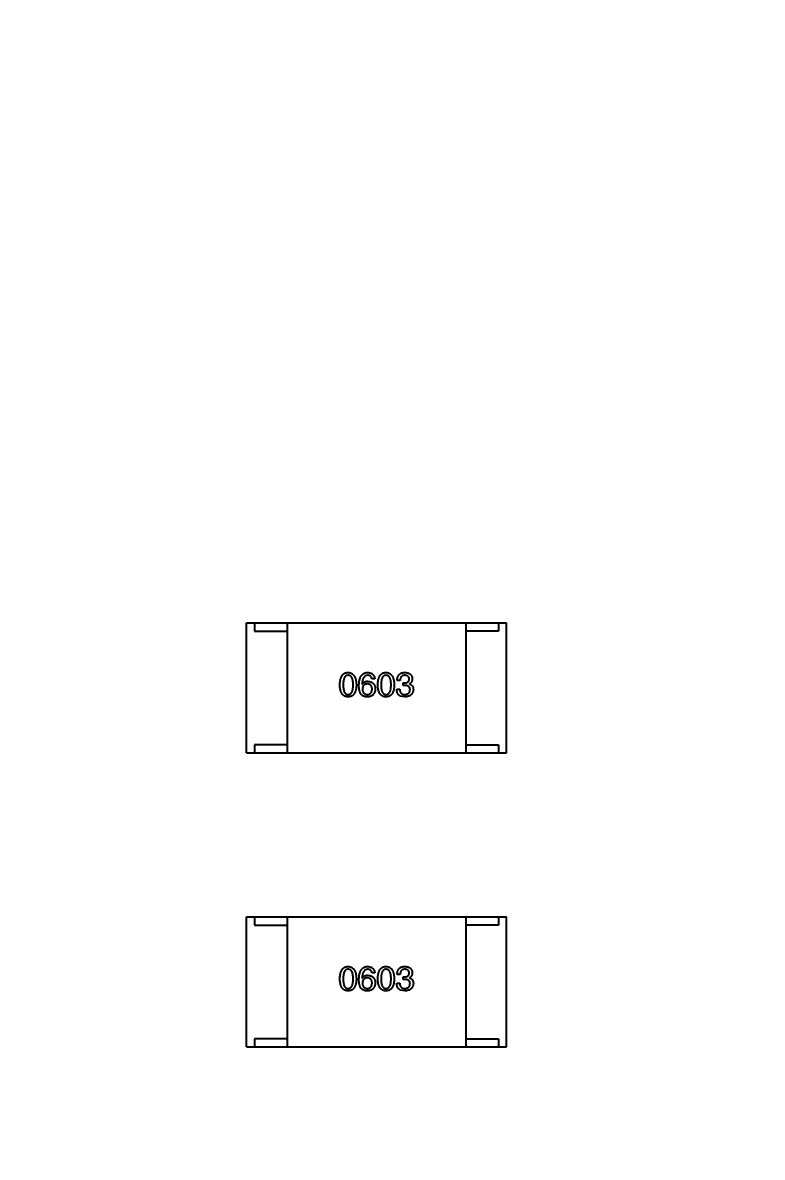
# Model space of a CAD drawing. Header units: inches. Extents: x -36 to 490, y -51 to 98.
# Drawn here: x 415.13 to 419.68, y 10.3 to 17.28 of the extents above; entities that cross this region are included whole.
import ezdxf

# ---------------------------------------------------------------- set-up
doc = ezdxf.new("R2010")
doc.units = ezdxf.units.IN
doc.header["$LTSCALE"] = 1.21
doc.header["$MEASUREMENT"] = 0
doc.header["$PDMODE"] = 3
doc.header["$PDSIZE"] = 0.3125
doc.layers.get('0').update_dxf_attribs({"linetype": 'CONTINUOUS'})
doc.layers.get('Defpoints').update_dxf_attribs({"linetype": 'CONTINUOUS'})
doc.layers.add('DIM', color=3, linetype='CONTINUOUS')
doc.styles.get("Standard").update_dxf_attribs({"font": 'txt', "width": 0.8})
doc.dimstyles.get("Standard").update_dxf_attribs({"dimtxt": 0.15625, "dimasz": 0.1875, "dimexe": 0.125, "dimexo": 0.0625, "dimgap": 0.09, "dimtad": 0, "dimtih": 1, "dimtoh": 1, "dimzin": 4, "dimdsep": 46, "dimtxsty": 'Standard', "dimblk": '_FILLED', "dimblk1": '_FILLED', "dimblk2": '_FILLED', "dimcen": 0.09, "dimazin": 1, "dimtp": 0.01, "dimtm": 0.01, "dimtfac": 1, "dimtofl": 0, "dimtmove": 0, "dimatfit": 3, "dimldrblk": '_FILLED', "dimfxl": 1, "dimtolj": 1, "dimtzin": 4, "dimarcsym": 0})

# ---------------------------------------------------------------- blocks, each defined once
blk = doc.blocks.new('_FILLED')
at = {"color": 0, "linetype": 'ByBlock'}
blk.add_solid([(0, 0), (-1, 0.1667), (-1, -0.1667)], dxfattribs=at)
blk = doc.blocks.new('*D70')
at = {"layer": 'Defpoints', "color": 0}
for p in [(406.8003, 41.9888), (406.8003, -7.0611), (488.6342, -7.0611)]:
    blk.add_point(p, dxfattribs=at)
at = {"layer": 'DIM', "color": 0, "lineweight": -2}
for p, q in [((406.8628, 41.9888), (488.7592, 41.9888)), ((488.6342, 39.4488), (488.6342, 21.3872)), ((488.6342, -4.5211), (488.6342, 13.5405)), ((406.8628, -7.0611), (488.7592, -7.0611))]:
    blk.add_line(p, q, dxfattribs=at)
at = {"layer": 'DIM', "color": 0, "lineweight": -2, "xscale": 2.54, "yscale": 2.54, "zscale": 2.54}
for p, rotation in [((488.6342, 41.9888), 90), ((488.6342, -7.0611), 270)]:
    blk.add_blockref('_FILLED', p, dxfattribs=dict(at, rotation=rotation))
at = {"layer": 'DIM', "color": 0, "insert": (488.6342, 17.4638), "char_height": 2.5, "attachment_point": 5, "rotation": 90, "line_spacing_factor": 2.5}
blk.add_mtext('\\A1;49.05', dxfattribs=at)

msp = doc.modelspace()

# ---------------------------------------------------------------- linework, layer by layer
at = {"color": 7, "linetype": 'Continuous'}
for p, q in [((416.5059, 13.586), (418.1059, 13.586)), ((416.5059, 12.786), (416.5059, 13.586)), ((416.5559, 13.586), (416.5559, 13.536)), ((416.7559, 13.586), (416.7559, 12.786)), ((417.8559, 13.586), (417.8559, 12.786)), ((418.0559, 13.586), (418.0559, 13.536)), ((418.1059, 12.786), (418.1059, 13.586)), ((416.5559, 13.536), (416.7559, 13.536)), ((418.0559, 13.536), (417.8559, 13.536)), ((417.2163, 13.2099), (417.2172, 13.2091)), ((417.295, 13.2419), (417.277, 13.2419)), ((417.4511, 13.2328), (417.4331, 13.2328)), ((417.4692, 13.2173), (417.479, 13.2173)), ((417.4692, 13.2017), (417.4692, 13.2173)), ((417.4782, 13.2017), (417.4692, 13.2017)), ((417.5077, 13.2115), (417.5077, 13.2107)), ((417.4298, 13.1787), (417.4487, 13.1787)), ((417.479, 13.1312), (417.452, 13.1361)), ((416.5059, 12.786), (418.1059, 12.786)), ((416.7559, 12.836), (416.5559, 12.836)), ((416.5559, 12.836), (416.5559, 12.786)), ((417.8559, 12.836), (418.0559, 12.836)), ((418.0559, 12.836), (418.0559, 12.786)), ((416.5059, 11.7773), (418.1059, 11.7773)), ((416.5059, 10.9773), (416.5059, 11.7773)), ((416.5559, 11.7773), (416.5559, 11.7273)), ((416.7559, 11.7773), (416.7559, 10.9773)), ((417.8559, 11.7773), (417.8559, 10.9773)), ((418.0559, 11.7773), (418.0559, 11.7273)), ((418.1059, 10.9773), (418.1059, 11.7773)), ((416.5559, 11.7273), (416.7559, 11.7273)), ((418.0559, 11.7273), (417.8559, 11.7273)), ((417.2163, 11.4012), (417.2172, 11.4004)), ((417.295, 11.4332), (417.277, 11.4332)), ((417.4511, 11.4241), (417.4331, 11.4241)), ((417.4692, 11.4086), (417.479, 11.4086)), ((417.4692, 11.393), (417.4692, 11.4086)), ((417.4782, 11.393), (417.4692, 11.393)), ((417.5077, 11.4028), (417.5077, 11.402)), ((417.4298, 11.37), (417.4487, 11.37)), ((417.479, 11.3225), (417.452, 11.3274)), ((416.5059, 10.9773), (418.1059, 10.9773)), ((416.7559, 11.0273), (416.5559, 11.0273)), ((416.5559, 11.0273), (416.5559, 10.9773)), ((417.8559, 11.0273), (418.0559, 11.0273)), ((418.0559, 11.0273), (418.0559, 10.9773))]:
    msp.add_line(p, q, dxfattribs=at)
for points, knots in [([(417.0801, 13.205), (417.0802, 13.208), (417.0804, 13.2139), (417.0812, 13.2225), (417.0823, 13.2305), (417.0838, 13.2379), (417.0856, 13.2447), (417.0879, 13.2509), (417.0905, 13.2566), (417.0935, 13.2617), (417.0968, 13.2662), (417.1006, 13.2701), (417.1047, 13.2735), (417.1093, 13.2763), (417.1142, 13.2784), (417.1194, 13.28), (417.125, 13.2809), (417.1289, 13.2811), (417.1309, 13.2812)], [0, 0, 0, 0, 0.088823, 0.172287, 0.250296, 0.323438, 0.392244, 0.456221, 0.516635, 0.573871, 0.628, 0.680335, 0.731489, 0.782557, 0.834044, 0.886738, 0.942089, 1, 1, 1, 1]), ([(417.1309, 13.264), (417.1297, 13.2639), (417.1273, 13.2638), (417.1238, 13.2632), (417.1206, 13.262), (417.1176, 13.2604), (417.1148, 13.2583), (417.1123, 13.2557), (417.1101, 13.2527), (417.1081, 13.2492), (417.1063, 13.2452), (417.1047, 13.2408), (417.1035, 13.236), (417.1024, 13.2307), (417.1016, 13.2249), (417.101, 13.2187), (417.1007, 13.212), (417.1006, 13.2074), (417.1006, 13.205)], [0, 0, 0, 0, 0.049764, 0.097007, 0.143217, 0.188577, 0.235116, 0.282997, 0.333719, 0.387776, 0.445989, 0.508679, 0.576563, 0.649481, 0.728235, 0.812722, 0.903548, 1, 1, 1, 1]), ([(417.1309, 13.2812), (417.1329, 13.2811), (417.1367, 13.2809), (417.1423, 13.2798), (417.1474, 13.2781), (417.1523, 13.2759), (417.1567, 13.2732), (417.1608, 13.2698), (417.1646, 13.2658), (417.1679, 13.2613), (417.1709, 13.2562), (417.1736, 13.2506), (417.1759, 13.2444), (417.1778, 13.2376), (417.1793, 13.2302), (417.1805, 13.2223), (417.1813, 13.2138), (417.1816, 13.208), (417.1817, 13.205)], [0, 0, 0, 0, 0.057415, 0.112361, 0.16496, 0.216437, 0.267441, 0.318839, 0.371478, 0.426325, 0.483626, 0.544235, 0.608673, 0.677374, 0.750405, 0.828394, 0.911525, 1, 1, 1, 1]), ([(417.1621, 13.205), (417.162, 13.2074), (417.162, 13.212), (417.1616, 13.2187), (417.161, 13.2249), (417.1602, 13.2307), (417.1591, 13.236), (417.1578, 13.2408), (417.1562, 13.2452), (417.1544, 13.2492), (417.1523, 13.2527), (417.15, 13.2557), (417.1474, 13.2583), (417.1446, 13.2604), (417.1415, 13.262), (417.1382, 13.2632), (417.1346, 13.2638), (417.1322, 13.2639), (417.1309, 13.264)], [0, 0, 0, 0, 0.095719, 0.185854, 0.269738, 0.347952, 0.420315, 0.487894, 0.550245, 0.608186, 0.662454, 0.713283, 0.761375, 0.808209, 0.854301, 0.901312, 0.949396, 1, 1, 1, 1]), ([(417.1975, 13.2017), (417.1976, 13.2048), (417.1978, 13.211), (417.1986, 13.2198), (417.1998, 13.2281), (417.2014, 13.2357), (417.2033, 13.2428), (417.2057, 13.2493), (417.2085, 13.2552), (417.2117, 13.2605), (417.2153, 13.2652), (417.2193, 13.2693), (417.2237, 13.2728), (417.2285, 13.2757), (417.2337, 13.278), (417.2393, 13.2797), (417.2453, 13.2808), (417.2495, 13.2811), (417.2516, 13.2812)], [0, 0, 0, 0, 0.087517, 0.169686, 0.246944, 0.319347, 0.387088, 0.450961, 0.511075, 0.567974, 0.622351, 0.675039, 0.726853, 0.778688, 0.83093, 0.884738, 0.941043, 1, 1, 1, 1]), ([(417.2516, 13.264), (417.2503, 13.2639), (417.2477, 13.2637), (417.2441, 13.2628), (417.2406, 13.2617), (417.2374, 13.26), (417.2343, 13.2581), (417.2316, 13.2556), (417.229, 13.2528), (417.2267, 13.2496), (417.2246, 13.246), (417.2228, 13.242), (417.2211, 13.2376), (417.2197, 13.2329), (417.2185, 13.2277), (417.2176, 13.2221), (417.2168, 13.2161), (417.2165, 13.212), (417.2163, 13.2099)], [0, 0, 0, 0, 0.054741, 0.107075, 0.158339, 0.208382, 0.258772, 0.310045, 0.362765, 0.417822, 0.475982, 0.537466, 0.602901, 0.673037, 0.747247, 0.826291, 0.910782, 1, 1, 1, 1]), ([(417.2516, 13.2812), (417.2532, 13.2811), (417.2563, 13.2808), (417.2608, 13.2801), (417.2651, 13.2792), (417.269, 13.2779), (417.2727, 13.2764), (417.2762, 13.2746), (417.2793, 13.2725), (417.2822, 13.2702), (417.2848, 13.2676), (417.287, 13.2647), (417.2891, 13.2616), (417.2909, 13.2581), (417.2924, 13.2545), (417.2935, 13.2505), (417.2945, 13.2463), (417.2948, 13.2434), (417.295, 13.2419)], [0, 0, 0, 0, 0.073784, 0.144317, 0.211047, 0.274818, 0.336501, 0.395724, 0.453465, 0.510016, 0.566585, 0.622844, 0.680328, 0.739335, 0.800408, 0.863904, 0.93053, 1, 1, 1, 1]), ([(417.277, 13.2419), (417.2766, 13.2436), (417.2759, 13.2469), (417.274, 13.2515), (417.2717, 13.2554), (417.2687, 13.2586), (417.2652, 13.261), (417.2611, 13.2627), (417.2565, 13.2638), (417.2533, 13.2639), (417.2516, 13.264)], [0, 0, 0, 0, 0.1439, 0.274233, 0.394478, 0.509388, 0.621911, 0.738504, 0.863414, 1, 1, 1, 1]), ([(417.3132, 13.205), (417.3133, 13.208), (417.3135, 13.2139), (417.3143, 13.2225), (417.3154, 13.2305), (417.3169, 13.2379), (417.3188, 13.2447), (417.321, 13.2509), (417.3236, 13.2566), (417.3266, 13.2617), (417.33, 13.2662), (417.3338, 13.2701), (417.3379, 13.2735), (417.3424, 13.2763), (417.3473, 13.2784), (417.3526, 13.28), (417.3582, 13.2809), (417.3621, 13.2811), (417.3641, 13.2812)], [0, 0, 0, 0, 0.088823, 0.172287, 0.250296, 0.323438, 0.392244, 0.456221, 0.516635, 0.573871, 0.628, 0.680335, 0.731489, 0.782557, 0.834044, 0.886738, 0.942089, 1, 1, 1, 1]), ([(417.3641, 13.264), (417.3628, 13.2639), (417.3604, 13.2638), (417.357, 13.2632), (417.3537, 13.262), (417.3507, 13.2604), (417.348, 13.2583), (417.3455, 13.2557), (417.3432, 13.2527), (417.3412, 13.2492), (417.3394, 13.2452), (417.3379, 13.2408), (417.3367, 13.236), (417.3355, 13.2307), (417.3347, 13.2249), (417.3342, 13.2187), (417.3338, 13.212), (417.3338, 13.2074), (417.3337, 13.205)], [0, 0, 0, 0, 0.049764, 0.097007, 0.143217, 0.188577, 0.235116, 0.282997, 0.333719, 0.387776, 0.445989, 0.508679, 0.576563, 0.649481, 0.728235, 0.812722, 0.903548, 1, 1, 1, 1]), ([(417.3641, 13.2812), (417.366, 13.2811), (417.3699, 13.2809), (417.3754, 13.2798), (417.3806, 13.2781), (417.3854, 13.2759), (417.3899, 13.2732), (417.394, 13.2698), (417.3977, 13.2658), (417.4011, 13.2613), (417.4041, 13.2562), (417.4067, 13.2506), (417.409, 13.2444), (417.4109, 13.2376), (417.4124, 13.2302), (417.4136, 13.2223), (417.4145, 13.2138), (417.4148, 13.208), (417.4149, 13.205)], [0, 0, 0, 0, 0.057415, 0.112361, 0.16496, 0.216437, 0.267441, 0.318839, 0.371478, 0.426325, 0.483626, 0.544235, 0.608673, 0.677374, 0.750405, 0.828394, 0.911525, 1, 1, 1, 1]), ([(417.3952, 13.205), (417.3952, 13.2074), (417.3951, 13.212), (417.3948, 13.2187), (417.3942, 13.2249), (417.3934, 13.2307), (417.3923, 13.236), (417.3909, 13.2408), (417.3894, 13.2452), (417.3876, 13.2492), (417.3855, 13.2527), (417.3832, 13.2557), (417.3806, 13.2583), (417.3778, 13.2604), (417.3747, 13.262), (417.3714, 13.2632), (417.3678, 13.2638), (417.3653, 13.2639), (417.3641, 13.264)], [0, 0, 0, 0, 0.095719, 0.185854, 0.269738, 0.347952, 0.420315, 0.487894, 0.550245, 0.608186, 0.662454, 0.713283, 0.761375, 0.808209, 0.854301, 0.901312, 0.949396, 1, 1, 1, 1]), ([(417.4331, 13.2328), (417.4332, 13.2348), (417.4333, 13.2385), (417.4339, 13.2439), (417.4349, 13.249), (417.4363, 13.2536), (417.438, 13.258), (417.4401, 13.2619), (417.4425, 13.2655), (417.4453, 13.2688), (417.4485, 13.2716), (417.452, 13.2741), (417.4559, 13.2762), (417.4602, 13.278), (417.4648, 13.2794), (417.4698, 13.2803), (417.4751, 13.281), (417.4788, 13.2811), (417.4806, 13.2812)], [0, 0, 0, 0, 0.074804, 0.144899, 0.211458, 0.274554, 0.334363, 0.392059, 0.448123, 0.503024, 0.558154, 0.613471, 0.670844, 0.729926, 0.792003, 0.857405, 0.926768, 1, 1, 1, 1]), ([(417.4798, 13.264), (417.4787, 13.264), (417.4765, 13.2639), (417.4733, 13.2636), (417.4704, 13.263), (417.4676, 13.2621), (417.465, 13.261), (417.4627, 13.2597), (417.4606, 13.2581), (417.4587, 13.2562), (417.457, 13.2542), (417.4555, 13.2518), (417.4542, 13.2492), (417.4532, 13.2464), (417.4523, 13.2434), (417.4517, 13.2401), (417.4513, 13.2365), (417.4512, 13.2341), (417.4511, 13.2328)], [0, 0, 0, 0, 0.069877, 0.136363, 0.198671, 0.257968, 0.315462, 0.370709, 0.425568, 0.479847, 0.535753, 0.592303, 0.651386, 0.713311, 0.778642, 0.84836, 0.921866, 1, 1, 1, 1]), ([(417.5069, 13.241), (417.5068, 13.2419), (417.5066, 13.2437), (417.5061, 13.2462), (417.5055, 13.2486), (417.5046, 13.2508), (417.5036, 13.2528), (417.5023, 13.2547), (417.5009, 13.2564), (417.4993, 13.2579), (417.4975, 13.2592), (417.4955, 13.2604), (417.4934, 13.2615), (417.491, 13.2623), (417.4885, 13.263), (417.4858, 13.2635), (417.4829, 13.2639), (417.4809, 13.2639), (417.4798, 13.264)], [0, 0, 0, 0, 0.067655, 0.132224, 0.194132, 0.253145, 0.309858, 0.366002, 0.421361, 0.47702, 0.532632, 0.590536, 0.65067, 0.713258, 0.779588, 0.848803, 0.921949, 1, 1, 1, 1]), ([(417.4806, 13.2812), (417.4824, 13.2811), (417.4857, 13.281), (417.4906, 13.2803), (417.4951, 13.2794), (417.4994, 13.2782), (417.5033, 13.2768), (417.5069, 13.2751), (417.5103, 13.2731), (417.5132, 13.2708), (417.5159, 13.2683), (417.5183, 13.2654), (417.5203, 13.2623), (417.5221, 13.2589), (417.5235, 13.2552), (417.5246, 13.2513), (417.5254, 13.2471), (417.5256, 13.2442), (417.5257, 13.2427)], [0, 0, 0, 0, 0.077845, 0.151584, 0.221397, 0.287366, 0.350104, 0.410398, 0.467998, 0.524388, 0.579979, 0.635152, 0.690917, 0.747936, 0.806661, 0.867861, 0.932479, 1, 1, 1, 1]), ([(417.1309, 13.1312), (417.1289, 13.1313), (417.125, 13.1315), (417.1194, 13.1324), (417.1142, 13.1339), (417.1093, 13.136), (417.1047, 13.1387), (417.1006, 13.1419), (417.0968, 13.1457), (417.0935, 13.1501), (417.0905, 13.155), (417.0879, 13.1605), (417.0856, 13.1665), (417.0838, 13.1731), (417.0823, 13.1803), (417.0812, 13.188), (417.0804, 13.1963), (417.0802, 13.202), (417.0801, 13.205)], [0, 0, 0, 0, 0.059135, 0.115606, 0.169241, 0.221578, 0.273261, 0.324749, 0.377329, 0.431642, 0.488541, 0.548597, 0.612232, 0.680174, 0.752504, 0.829777, 0.912307, 1, 1, 1, 1]), ([(417.1006, 13.205), (417.1006, 13.2026), (417.1007, 13.198), (417.101, 13.1913), (417.1016, 13.1851), (417.1024, 13.1793), (417.1035, 13.174), (417.1047, 13.1691), (417.1063, 13.1647), (417.1081, 13.1608), (417.1101, 13.1573), (417.1123, 13.1542), (417.1148, 13.1517), (417.1176, 13.1496), (417.1206, 13.1479), (417.1238, 13.1468), (417.1273, 13.1461), (417.1297, 13.146), (417.1309, 13.146)], [0, 0, 0, 0, 0.096457, 0.187288, 0.27178, 0.350132, 0.423455, 0.491343, 0.554037, 0.612253, 0.666313, 0.717038, 0.764921, 0.811214, 0.856775, 0.902988, 0.950234, 1, 1, 1, 1]), ([(417.1309, 13.146), (417.1322, 13.146), (417.1346, 13.1462), (417.1382, 13.147), (417.1415, 13.1482), (417.1446, 13.1499), (417.1474, 13.152), (417.15, 13.1546), (417.1523, 13.1577), (417.1544, 13.1612), (417.1562, 13.1651), (417.1578, 13.1695), (417.1591, 13.1743), (417.1602, 13.1796), (417.161, 13.1853), (417.1616, 13.1915), (417.162, 13.1981), (417.162, 13.2026), (417.1621, 13.205)], [0, 0, 0, 0, 0.050879, 0.099377, 0.146973, 0.193618, 0.240619, 0.289461, 0.34047, 0.395283, 0.453059, 0.515633, 0.582666, 0.655287, 0.732971, 0.815933, 0.905166, 1, 1, 1, 1]), ([(417.1817, 13.205), (417.1816, 13.202), (417.1814, 13.1963), (417.1807, 13.188), (417.1796, 13.1803), (417.1781, 13.1731), (417.1762, 13.1665), (417.1739, 13.1605), (417.1713, 13.155), (417.1684, 13.1501), (417.165, 13.1457), (417.1612, 13.1419), (417.1571, 13.1387), (417.1526, 13.136), (417.1477, 13.1339), (417.1424, 13.1324), (417.1368, 13.1315), (417.1329, 13.1313), (417.1309, 13.1312)], [0, 0, 0, 0, 0.08769, 0.170218, 0.24749, 0.319818, 0.387758, 0.451391, 0.511445, 0.568185, 0.622681, 0.67526, 0.726746, 0.778428, 0.830764, 0.884397, 0.940866, 1, 1, 1, 1]), ([(417.2081, 13.1509), (417.2073, 13.1524), (417.2055, 13.1557), (417.2034, 13.1609), (417.2015, 13.1666), (417.2001, 13.1727), (417.1989, 13.1793), (417.1981, 13.1864), (417.1976, 13.1939), (417.1975, 13.199), (417.1975, 13.2017)], [0, 0, 0, 0, 0.101889, 0.209155, 0.322694, 0.442863, 0.569758, 0.70479, 0.848502, 1, 1, 1, 1]), ([(417.2172, 13.2091), (417.218, 13.2105), (417.2197, 13.2133), (417.2229, 13.217), (417.2266, 13.2202), (417.2307, 13.2227), (417.2353, 13.2247), (417.2403, 13.2261), (417.2458, 13.227), (417.2496, 13.2271), (417.2516, 13.2271)], [0, 0, 0, 0, 0.122276, 0.239997, 0.35611, 0.473903, 0.59404, 0.720428, 0.855383, 1, 1, 1, 1]), ([(417.2491, 13.2107), (417.248, 13.2107), (417.2457, 13.2106), (417.2424, 13.2101), (417.2394, 13.2094), (417.2365, 13.2085), (417.2338, 13.2073), (417.2314, 13.2059), (417.2292, 13.2042), (417.2272, 13.2023), (417.2254, 13.2002), (417.2238, 13.1978), (417.2224, 13.1952), (417.2213, 13.1924), (417.2203, 13.1893), (417.2196, 13.186), (417.2191, 13.1825), (417.2189, 13.18), (417.2188, 13.1787)], [0, 0, 0, 0, 0.070453, 0.136523, 0.199866, 0.260392, 0.318446, 0.374657, 0.430182, 0.485556, 0.541071, 0.598396, 0.657208, 0.718642, 0.783247, 0.851631, 0.923928, 1, 1, 1, 1]), ([(417.2786, 13.1796), (417.2786, 13.1808), (417.2784, 13.1832), (417.2779, 13.1866), (417.2771, 13.1899), (417.2763, 13.1929), (417.2751, 13.1956), (417.2738, 13.1982), (417.2722, 13.2005), (417.2705, 13.2026), (417.2685, 13.2044), (417.2664, 13.206), (417.264, 13.2074), (417.2614, 13.2085), (417.2586, 13.2094), (417.2556, 13.2101), (417.2525, 13.2106), (417.2503, 13.2107), (417.2491, 13.2107)], [0, 0, 0, 0, 0.076288, 0.14871, 0.216387, 0.281386, 0.342528, 0.402111, 0.4591, 0.514852, 0.569974, 0.625644, 0.682226, 0.740156, 0.800362, 0.863471, 0.930116, 1, 1, 1, 1]), ([(417.2516, 13.2271), (417.2534, 13.2269), (417.257, 13.2266), (417.2621, 13.2257), (417.2669, 13.2246), (417.2714, 13.223), (417.2755, 13.2212), (417.2793, 13.2191), (417.2827, 13.2166), (417.2858, 13.2138), (417.2886, 13.2108), (417.291, 13.2073), (417.2931, 13.2036), (417.2949, 13.1996), (417.2962, 13.1952), (417.2973, 13.1906), (417.298, 13.1856), (417.2982, 13.1821), (417.2983, 13.1804)], [0, 0, 0, 0, 0.074228, 0.144548, 0.211288, 0.274576, 0.335162, 0.393915, 0.450599, 0.506657, 0.562409, 0.618617, 0.676096, 0.735061, 0.79654, 0.860906, 0.928473, 1, 1, 1, 1]), ([(417.3641, 13.1312), (417.3621, 13.1313), (417.3582, 13.1315), (417.3526, 13.1324), (417.3473, 13.1339), (417.3424, 13.136), (417.3379, 13.1387), (417.3338, 13.1419), (417.33, 13.1457), (417.3267, 13.1501), (417.3236, 13.155), (417.321, 13.1605), (417.3188, 13.1665), (417.3169, 13.1731), (417.3154, 13.1803), (417.3143, 13.188), (417.3135, 13.1963), (417.3133, 13.202), (417.3132, 13.205)], [0, 0, 0, 0, 0.059135, 0.115606, 0.169241, 0.221578, 0.273261, 0.324749, 0.377329, 0.431642, 0.488541, 0.548597, 0.612232, 0.680174, 0.752504, 0.829777, 0.912307, 1, 1, 1, 1]), ([(417.3337, 13.205), (417.3338, 13.2026), (417.3338, 13.198), (417.3342, 13.1913), (417.3347, 13.1851), (417.3355, 13.1793), (417.3367, 13.174), (417.3379, 13.1691), (417.3394, 13.1647), (417.3412, 13.1608), (417.3432, 13.1573), (417.3455, 13.1542), (417.348, 13.1517), (417.3507, 13.1496), (417.3537, 13.1479), (417.357, 13.1468), (417.3604, 13.1461), (417.3628, 13.146), (417.3641, 13.146)], [0, 0, 0, 0, 0.096457, 0.187288, 0.27178, 0.350132, 0.423455, 0.491343, 0.554037, 0.612253, 0.666313, 0.717038, 0.764921, 0.811214, 0.856775, 0.902988, 0.950234, 1, 1, 1, 1]), ([(417.3641, 13.146), (417.3653, 13.146), (417.3678, 13.1462), (417.3714, 13.147), (417.3747, 13.1482), (417.3777, 13.1499), (417.3806, 13.152), (417.3831, 13.1546), (417.3855, 13.1577), (417.3875, 13.1612), (417.3894, 13.1651), (417.3909, 13.1695), (417.3923, 13.1743), (417.3933, 13.1796), (417.3942, 13.1853), (417.3948, 13.1915), (417.3951, 13.1981), (417.3952, 13.2026), (417.3952, 13.205)], [0, 0, 0, 0, 0.050879, 0.099377, 0.146973, 0.193618, 0.240619, 0.289461, 0.34047, 0.395283, 0.453059, 0.515633, 0.582666, 0.655287, 0.732971, 0.815933, 0.905166, 1, 1, 1, 1]), ([(417.4149, 13.205), (417.4148, 13.202), (417.4146, 13.1963), (417.4138, 13.188), (417.4127, 13.1803), (417.4112, 13.1731), (417.4093, 13.1665), (417.4071, 13.1605), (417.4045, 13.155), (417.4015, 13.1501), (417.3981, 13.1457), (417.3944, 13.1419), (417.3902, 13.1387), (417.3857, 13.136), (417.3808, 13.1339), (417.3756, 13.1324), (417.3699, 13.1315), (417.3661, 13.1313), (417.3641, 13.1312)], [0, 0, 0, 0, 0.08769, 0.170218, 0.24749, 0.319818, 0.387758, 0.451391, 0.511445, 0.568185, 0.622681, 0.67526, 0.726746, 0.778428, 0.830764, 0.884397, 0.940866, 1, 1, 1, 1]), ([(417.5118, 13.1746), (417.5118, 13.1757), (417.5117, 13.1779), (417.5113, 13.181), (417.5107, 13.1838), (417.5098, 13.1865), (417.5086, 13.1889), (417.5071, 13.1912), (417.5054, 13.1932), (417.5034, 13.195), (417.5012, 13.1966), (417.4987, 13.198), (417.4959, 13.1991), (417.4928, 13.2), (417.4895, 13.2008), (417.486, 13.2013), (417.4822, 13.2017), (417.4795, 13.2017), (417.4782, 13.2017)], [0, 0, 0, 0, 0.066518, 0.129194, 0.188613, 0.245254, 0.300032, 0.353805, 0.407079, 0.461108, 0.516272, 0.574141, 0.634837, 0.699275, 0.767504, 0.840272, 0.917505, 1, 1, 1, 1]), ([(417.479, 13.2173), (417.4801, 13.2173), (417.4822, 13.2174), (417.4853, 13.2178), (417.4882, 13.2183), (417.4909, 13.219), (417.4933, 13.2199), (417.4956, 13.221), (417.4977, 13.2222), (417.4995, 13.2236), (417.5012, 13.2252), (417.5026, 13.2269), (417.5039, 13.2289), (417.5049, 13.231), (417.5057, 13.2332), (417.5063, 13.2357), (417.5067, 13.2383), (417.5068, 13.2401), (417.5069, 13.241)], [0, 0, 0, 0, 0.079415, 0.154091, 0.22508, 0.29186, 0.355026, 0.415127, 0.472418, 0.528511, 0.583551, 0.638361, 0.693547, 0.750023, 0.807857, 0.868401, 0.932259, 1, 1, 1, 1]), ([(417.5257, 13.2427), (417.5257, 13.2408), (417.5256, 13.2373), (417.5247, 13.2322), (417.5233, 13.2276), (417.5214, 13.2234), (417.5188, 13.2197), (417.5156, 13.2164), (417.5119, 13.2137), (417.5091, 13.2123), (417.5077, 13.2115)], [0, 0, 0, 0, 0.143686, 0.277942, 0.40333, 0.521785, 0.638573, 0.755208, 0.874773, 1, 1, 1, 1]), ([(417.5077, 13.2107), (417.5087, 13.2104), (417.5106, 13.2098), (417.5134, 13.2087), (417.516, 13.2073), (417.5185, 13.2059), (417.5207, 13.2043), (417.5227, 13.2026), (417.5245, 13.2007), (417.5262, 13.1987), (417.5276, 13.1965), (417.5289, 13.1941), (417.5299, 13.1917), (417.5308, 13.189), (417.5315, 13.1863), (417.5319, 13.1833), (417.5322, 13.1803), (417.5323, 13.1782), (417.5323, 13.1771)], [0, 0, 0, 0, 0.069445, 0.136039, 0.200011, 0.261745, 0.322328, 0.381403, 0.438864, 0.496655, 0.554398, 0.612391, 0.672266, 0.733005, 0.79604, 0.861293, 0.928785, 1, 1, 1, 1]), ([(417.2467, 13.1312), (417.2446, 13.1313), (417.2406, 13.1315), (417.2348, 13.1326), (417.2294, 13.1342), (417.2243, 13.1364), (417.2196, 13.1392), (417.2154, 13.1425), (417.2115, 13.1464), (417.2093, 13.1494), (417.2081, 13.1509)], [0, 0, 0, 0, 0.137449, 0.267856, 0.393219, 0.514735, 0.63397, 0.753734, 0.874967, 1, 1, 1, 1]), ([(417.2188, 13.1787), (417.2189, 13.1774), (417.219, 13.1749), (417.2196, 13.1713), (417.2204, 13.1679), (417.2213, 13.1647), (417.2225, 13.1618), (417.2239, 13.1592), (417.2255, 13.1567), (417.2274, 13.1546), (417.2294, 13.1526), (417.2317, 13.1509), (417.2342, 13.1494), (417.237, 13.1483), (417.2399, 13.1473), (417.2431, 13.1466), (417.2464, 13.1461), (417.2488, 13.146), (417.25, 13.146)], [0, 0, 0, 0, 0.076467, 0.148148, 0.216496, 0.280559, 0.342274, 0.401168, 0.458322, 0.514073, 0.569257, 0.62465, 0.68124, 0.739113, 0.799947, 0.862804, 0.929597, 1, 1, 1, 1]), ([(417.2836, 13.1435), (417.2826, 13.1424), (417.2807, 13.1403), (417.2772, 13.1377), (417.2734, 13.1355), (417.2689, 13.1338), (417.2641, 13.1324), (417.2587, 13.1316), (417.2528, 13.1311), (417.2488, 13.1312), (417.2467, 13.1312)], [0, 0, 0, 0, 0.105033, 0.21147, 0.321511, 0.438526, 0.563605, 0.698055, 0.843218, 1, 1, 1, 1]), ([(417.25, 13.146), (417.251, 13.1461), (417.2532, 13.1462), (417.2563, 13.1468), (417.2592, 13.1476), (417.2619, 13.1486), (417.2644, 13.1499), (417.2667, 13.1514), (417.2688, 13.1532), (417.2707, 13.1552), (417.2724, 13.1574), (417.2739, 13.1599), (417.2752, 13.1626), (417.2763, 13.1655), (417.2772, 13.1687), (417.2779, 13.1721), (417.2784, 13.1757), (417.2786, 13.1783), (417.2786, 13.1796)], [0, 0, 0, 0, 0.066682, 0.130303, 0.190802, 0.248749, 0.30534, 0.361219, 0.415721, 0.471765, 0.528279, 0.586428, 0.64659, 0.710143, 0.776461, 0.846692, 0.921137, 1, 1, 1, 1]), ([(417.2983, 13.1804), (417.2983, 13.1786), (417.2982, 13.1752), (417.2975, 13.1701), (417.2963, 13.1652), (417.2947, 13.1605), (417.2926, 13.1559), (417.2901, 13.1516), (417.2871, 13.1474), (417.2847, 13.1448), (417.2836, 13.1435)], [0, 0, 0, 0, 0.12904, 0.253809, 0.377066, 0.499122, 0.621469, 0.744665, 0.870607, 1, 1, 1, 1]), ([(417.452, 13.1361), (417.4511, 13.1365), (417.4494, 13.1374), (417.4469, 13.1389), (417.4446, 13.1406), (417.4425, 13.1424), (417.4406, 13.1445), (417.4388, 13.1467), (417.4372, 13.1491), (417.4357, 13.1517), (417.4344, 13.1545), (417.4333, 13.1574), (417.4323, 13.1605), (417.4315, 13.1638), (417.4308, 13.1673), (417.4303, 13.171), (417.43, 13.1748), (417.4299, 13.1774), (417.4298, 13.1787)], [0, 0, 0, 0, 0.056906, 0.113264, 0.168825, 0.223843, 0.279195, 0.335267, 0.392098, 0.450414, 0.51054, 0.572219, 0.636652, 0.703156, 0.773102, 0.845505, 0.921063, 1, 1, 1, 1]), ([(417.4487, 13.1787), (417.4487, 13.1774), (417.4488, 13.1748), (417.4493, 13.1711), (417.4499, 13.1677), (417.4509, 13.1644), (417.452, 13.1615), (417.4534, 13.1588), (417.455, 13.1563), (417.4568, 13.1541), (417.4589, 13.1522), (417.4612, 13.1505), (417.4637, 13.1491), (417.4665, 13.148), (417.4695, 13.1471), (417.4728, 13.1464), (417.4762, 13.146), (417.4786, 13.146), (417.4798, 13.146)], [0, 0, 0, 0, 0.07723, 0.149593, 0.217944, 0.282232, 0.34411, 0.402297, 0.458791, 0.513966, 0.568538, 0.623291, 0.679957, 0.737243, 0.798142, 0.86118, 0.928728, 1, 1, 1, 1]), ([(417.5323, 13.1771), (417.5322, 13.1753), (417.5319, 13.1718), (417.531, 13.1668), (417.5298, 13.162), (417.5281, 13.1577), (417.5261, 13.1536), (417.5237, 13.1499), (417.5209, 13.1465), (417.5178, 13.1434), (417.5142, 13.1407), (417.5103, 13.1383), (417.506, 13.1363), (417.5013, 13.1346), (417.4963, 13.1332), (417.4909, 13.1322), (417.4851, 13.1315), (417.4811, 13.1313), (417.479, 13.1312)], [0, 0, 0, 0, 0.068236, 0.132937, 0.194125, 0.253174, 0.310181, 0.365986, 0.421096, 0.476216, 0.532352, 0.590232, 0.649824, 0.71274, 0.778406, 0.848058, 0.921922, 1, 1, 1, 1]), ([(417.4798, 13.146), (417.481, 13.146), (417.4834, 13.1462), (417.4869, 13.1467), (417.4901, 13.1474), (417.4932, 13.1483), (417.496, 13.1494), (417.4985, 13.1507), (417.5009, 13.1522), (417.503, 13.1539), (417.5049, 13.1558), (417.5066, 13.1579), (417.508, 13.1602), (417.5092, 13.1627), (417.5102, 13.1654), (417.511, 13.1683), (417.5115, 13.1714), (417.5117, 13.1736), (417.5118, 13.1746)], [0, 0, 0, 0, 0.076694, 0.149502, 0.218019, 0.283183, 0.345589, 0.405199, 0.462852, 0.519478, 0.575313, 0.630559, 0.687006, 0.744638, 0.804006, 0.866059, 0.931486, 1, 1, 1, 1]), ([(417.0801, 11.3963), (417.0802, 11.3993), (417.0804, 11.4052), (417.0812, 11.4138), (417.0823, 11.4218), (417.0838, 11.4292), (417.0856, 11.436), (417.0879, 11.4422), (417.0905, 11.4479), (417.0935, 11.453), (417.0968, 11.4575), (417.1006, 11.4614), (417.1047, 11.4648), (417.1093, 11.4676), (417.1142, 11.4697), (417.1194, 11.4713), (417.125, 11.4722), (417.1289, 11.4724), (417.1309, 11.4725)], [0, 0, 0, 0, 0.088823, 0.172287, 0.250296, 0.323438, 0.392244, 0.456221, 0.516635, 0.573871, 0.628, 0.680335, 0.731489, 0.782557, 0.834044, 0.886738, 0.942089, 1, 1, 1, 1]), ([(417.1309, 11.4553), (417.1297, 11.4552), (417.1273, 11.4551), (417.1238, 11.4545), (417.1206, 11.4533), (417.1176, 11.4517), (417.1148, 11.4496), (417.1123, 11.447), (417.1101, 11.444), (417.1081, 11.4405), (417.1063, 11.4365), (417.1047, 11.4321), (417.1035, 11.4273), (417.1024, 11.422), (417.1016, 11.4162), (417.101, 11.41), (417.1007, 11.4033), (417.1006, 11.3987), (417.1006, 11.3963)], [0, 0, 0, 0, 0.049764, 0.097007, 0.143217, 0.188577, 0.235116, 0.282997, 0.333719, 0.387776, 0.445989, 0.508679, 0.576563, 0.649481, 0.728235, 0.812722, 0.903548, 1, 1, 1, 1]), ([(417.1309, 11.4725), (417.1329, 11.4724), (417.1367, 11.4722), (417.1423, 11.4711), (417.1474, 11.4694), (417.1523, 11.4672), (417.1567, 11.4645), (417.1608, 11.4611), (417.1646, 11.4571), (417.1679, 11.4526), (417.1709, 11.4475), (417.1736, 11.4419), (417.1759, 11.4357), (417.1778, 11.4289), (417.1793, 11.4215), (417.1805, 11.4136), (417.1813, 11.4051), (417.1816, 11.3993), (417.1817, 11.3963)], [0, 0, 0, 0, 0.057415, 0.112361, 0.16496, 0.216437, 0.267441, 0.318839, 0.371478, 0.426325, 0.483626, 0.544235, 0.608673, 0.677374, 0.750405, 0.828394, 0.911525, 1, 1, 1, 1]), ([(417.1621, 11.3963), (417.162, 11.3987), (417.162, 11.4033), (417.1616, 11.41), (417.161, 11.4162), (417.1602, 11.422), (417.1591, 11.4273), (417.1578, 11.4321), (417.1562, 11.4365), (417.1544, 11.4405), (417.1523, 11.444), (417.15, 11.447), (417.1474, 11.4496), (417.1446, 11.4517), (417.1415, 11.4533), (417.1382, 11.4545), (417.1346, 11.4551), (417.1322, 11.4552), (417.1309, 11.4553)], [0, 0, 0, 0, 0.095719, 0.185854, 0.269738, 0.347952, 0.420315, 0.487894, 0.550245, 0.608186, 0.662454, 0.713283, 0.761375, 0.808209, 0.854301, 0.901312, 0.949396, 1, 1, 1, 1]), ([(417.1975, 11.393), (417.1976, 11.3961), (417.1978, 11.4023), (417.1986, 11.4111), (417.1998, 11.4194), (417.2014, 11.427), (417.2033, 11.4341), (417.2057, 11.4406), (417.2085, 11.4465), (417.2117, 11.4518), (417.2153, 11.4565), (417.2193, 11.4606), (417.2237, 11.4641), (417.2285, 11.467), (417.2337, 11.4693), (417.2393, 11.471), (417.2453, 11.4721), (417.2495, 11.4724), (417.2516, 11.4725)], [0, 0, 0, 0, 0.087517, 0.169686, 0.246944, 0.319347, 0.387088, 0.450961, 0.511075, 0.567974, 0.622351, 0.675039, 0.726853, 0.778688, 0.83093, 0.884738, 0.941043, 1, 1, 1, 1]), ([(417.2516, 11.4553), (417.2503, 11.4552), (417.2477, 11.455), (417.2441, 11.4541), (417.2406, 11.453), (417.2374, 11.4513), (417.2343, 11.4494), (417.2316, 11.4469), (417.229, 11.4441), (417.2267, 11.4409), (417.2246, 11.4373), (417.2228, 11.4333), (417.2211, 11.4289), (417.2197, 11.4242), (417.2185, 11.419), (417.2176, 11.4134), (417.2168, 11.4074), (417.2165, 11.4033), (417.2163, 11.4012)], [0, 0, 0, 0, 0.054741, 0.107075, 0.158339, 0.208382, 0.258772, 0.310045, 0.362765, 0.417822, 0.475982, 0.537466, 0.602901, 0.673037, 0.747247, 0.826291, 0.910782, 1, 1, 1, 1]), ([(417.2516, 11.4725), (417.2532, 11.4724), (417.2563, 11.4721), (417.2608, 11.4714), (417.2651, 11.4705), (417.269, 11.4692), (417.2727, 11.4677), (417.2762, 11.4659), (417.2793, 11.4638), (417.2822, 11.4615), (417.2848, 11.4589), (417.287, 11.456), (417.2891, 11.4529), (417.2909, 11.4494), (417.2924, 11.4458), (417.2935, 11.4418), (417.2945, 11.4376), (417.2948, 11.4347), (417.295, 11.4332)], [0, 0, 0, 0, 0.073784, 0.144317, 0.211047, 0.274818, 0.336501, 0.395724, 0.453465, 0.510016, 0.566585, 0.622844, 0.680328, 0.739335, 0.800408, 0.863904, 0.93053, 1, 1, 1, 1]), ([(417.277, 11.4332), (417.2766, 11.4349), (417.2759, 11.4382), (417.274, 11.4428), (417.2717, 11.4467), (417.2687, 11.4499), (417.2652, 11.4523), (417.2611, 11.454), (417.2565, 11.4551), (417.2533, 11.4552), (417.2516, 11.4553)], [0, 0, 0, 0, 0.1439, 0.274233, 0.394478, 0.509388, 0.621911, 0.738504, 0.863414, 1, 1, 1, 1]), ([(417.3132, 11.3963), (417.3133, 11.3993), (417.3135, 11.4052), (417.3143, 11.4138), (417.3154, 11.4218), (417.3169, 11.4292), (417.3188, 11.436), (417.321, 11.4422), (417.3236, 11.4479), (417.3266, 11.453), (417.33, 11.4575), (417.3338, 11.4614), (417.3379, 11.4648), (417.3424, 11.4676), (417.3473, 11.4697), (417.3526, 11.4713), (417.3582, 11.4722), (417.3621, 11.4724), (417.3641, 11.4725)], [0, 0, 0, 0, 0.088823, 0.172287, 0.250296, 0.323438, 0.392244, 0.456221, 0.516635, 0.573871, 0.628, 0.680335, 0.731489, 0.782557, 0.834044, 0.886738, 0.942089, 1, 1, 1, 1]), ([(417.3641, 11.4553), (417.3628, 11.4552), (417.3604, 11.4551), (417.357, 11.4545), (417.3537, 11.4533), (417.3507, 11.4517), (417.348, 11.4496), (417.3455, 11.447), (417.3432, 11.444), (417.3412, 11.4405), (417.3394, 11.4365), (417.3379, 11.4321), (417.3367, 11.4273), (417.3355, 11.422), (417.3347, 11.4162), (417.3342, 11.41), (417.3338, 11.4033), (417.3338, 11.3987), (417.3337, 11.3963)], [0, 0, 0, 0, 0.049764, 0.097007, 0.143217, 0.188577, 0.235116, 0.282997, 0.333719, 0.387776, 0.445989, 0.508679, 0.576563, 0.649481, 0.728235, 0.812722, 0.903548, 1, 1, 1, 1]), ([(417.3641, 11.4725), (417.366, 11.4724), (417.3699, 11.4722), (417.3754, 11.4711), (417.3806, 11.4694), (417.3854, 11.4672), (417.3899, 11.4645), (417.394, 11.4611), (417.3977, 11.4571), (417.4011, 11.4526), (417.4041, 11.4475), (417.4067, 11.4419), (417.409, 11.4357), (417.4109, 11.4289), (417.4124, 11.4215), (417.4136, 11.4136), (417.4145, 11.4051), (417.4148, 11.3993), (417.4149, 11.3963)], [0, 0, 0, 0, 0.057415, 0.112361, 0.16496, 0.216437, 0.267441, 0.318839, 0.371478, 0.426325, 0.483626, 0.544235, 0.608673, 0.677374, 0.750405, 0.828394, 0.911525, 1, 1, 1, 1]), ([(417.3952, 11.3963), (417.3952, 11.3987), (417.3951, 11.4033), (417.3948, 11.41), (417.3942, 11.4162), (417.3934, 11.422), (417.3923, 11.4273), (417.3909, 11.4321), (417.3894, 11.4365), (417.3876, 11.4405), (417.3855, 11.444), (417.3832, 11.447), (417.3806, 11.4496), (417.3778, 11.4517), (417.3747, 11.4533), (417.3714, 11.4545), (417.3678, 11.4551), (417.3653, 11.4552), (417.3641, 11.4553)], [0, 0, 0, 0, 0.095719, 0.185854, 0.269738, 0.347952, 0.420315, 0.487894, 0.550245, 0.608186, 0.662454, 0.713283, 0.761375, 0.808209, 0.854301, 0.901312, 0.949396, 1, 1, 1, 1]), ([(417.4331, 11.4241), (417.4332, 11.4261), (417.4333, 11.4298), (417.4339, 11.4352), (417.4349, 11.4403), (417.4363, 11.4449), (417.438, 11.4493), (417.4401, 11.4532), (417.4425, 11.4568), (417.4453, 11.4601), (417.4485, 11.4629), (417.452, 11.4654), (417.4559, 11.4675), (417.4602, 11.4693), (417.4648, 11.4707), (417.4698, 11.4716), (417.4751, 11.4723), (417.4788, 11.4724), (417.4806, 11.4725)], [0, 0, 0, 0, 0.074804, 0.144899, 0.211458, 0.274554, 0.334363, 0.392059, 0.448123, 0.503024, 0.558154, 0.613471, 0.670844, 0.729926, 0.792003, 0.857405, 0.926768, 1, 1, 1, 1]), ([(417.4798, 11.4553), (417.4787, 11.4553), (417.4765, 11.4552), (417.4733, 11.4549), (417.4704, 11.4543), (417.4676, 11.4534), (417.465, 11.4523), (417.4627, 11.451), (417.4606, 11.4494), (417.4587, 11.4475), (417.457, 11.4455), (417.4555, 11.4431), (417.4542, 11.4405), (417.4532, 11.4377), (417.4523, 11.4347), (417.4517, 11.4314), (417.4513, 11.4278), (417.4512, 11.4254), (417.4511, 11.4241)], [0, 0, 0, 0, 0.069877, 0.136363, 0.198671, 0.257968, 0.315462, 0.370709, 0.425568, 0.479847, 0.535753, 0.592303, 0.651386, 0.713311, 0.778642, 0.84836, 0.921866, 1, 1, 1, 1]), ([(417.5069, 11.4323), (417.5068, 11.4332), (417.5066, 11.435), (417.5061, 11.4375), (417.5055, 11.4399), (417.5046, 11.4421), (417.5036, 11.4441), (417.5023, 11.4459), (417.5009, 11.4477), (417.4993, 11.4492), (417.4975, 11.4505), (417.4955, 11.4517), (417.4934, 11.4528), (417.491, 11.4536), (417.4885, 11.4543), (417.4858, 11.4548), (417.4829, 11.4552), (417.4809, 11.4552), (417.4798, 11.4553)], [0, 0, 0, 0, 0.067655, 0.132224, 0.194132, 0.253145, 0.309858, 0.366002, 0.421361, 0.47702, 0.532632, 0.590536, 0.65067, 0.713258, 0.779588, 0.848803, 0.921949, 1, 1, 1, 1]), ([(417.4806, 11.4725), (417.4824, 11.4724), (417.4857, 11.4723), (417.4906, 11.4716), (417.4951, 11.4707), (417.4994, 11.4695), (417.5033, 11.4681), (417.5069, 11.4664), (417.5103, 11.4644), (417.5132, 11.4621), (417.5159, 11.4596), (417.5183, 11.4567), (417.5203, 11.4536), (417.5221, 11.4502), (417.5235, 11.4465), (417.5246, 11.4426), (417.5254, 11.4384), (417.5256, 11.4355), (417.5257, 11.434)], [0, 0, 0, 0, 0.077845, 0.151584, 0.221397, 0.287366, 0.350104, 0.410398, 0.467998, 0.524388, 0.579979, 0.635152, 0.690917, 0.747936, 0.806661, 0.867861, 0.932479, 1, 1, 1, 1]), ([(417.1309, 11.3225), (417.1289, 11.3226), (417.125, 11.3228), (417.1194, 11.3237), (417.1142, 11.3252), (417.1093, 11.3273), (417.1047, 11.33), (417.1006, 11.3332), (417.0968, 11.337), (417.0935, 11.3414), (417.0905, 11.3463), (417.0879, 11.3518), (417.0856, 11.3578), (417.0838, 11.3644), (417.0823, 11.3716), (417.0812, 11.3793), (417.0804, 11.3876), (417.0802, 11.3933), (417.0801, 11.3963)], [0, 0, 0, 0, 0.059135, 0.115606, 0.169241, 0.221578, 0.273261, 0.324749, 0.377329, 0.431642, 0.488541, 0.548597, 0.612232, 0.680174, 0.752504, 0.829777, 0.912307, 1, 1, 1, 1]), ([(417.1006, 11.3963), (417.1006, 11.3939), (417.1007, 11.3893), (417.101, 11.3826), (417.1016, 11.3764), (417.1024, 11.3706), (417.1035, 11.3653), (417.1047, 11.3604), (417.1063, 11.356), (417.1081, 11.3521), (417.1101, 11.3486), (417.1123, 11.3455), (417.1148, 11.343), (417.1176, 11.3409), (417.1206, 11.3392), (417.1238, 11.3381), (417.1273, 11.3374), (417.1297, 11.3373), (417.1309, 11.3373)], [0, 0, 0, 0, 0.096457, 0.187288, 0.27178, 0.350132, 0.423455, 0.491343, 0.554037, 0.612253, 0.666313, 0.717038, 0.764921, 0.811214, 0.856775, 0.902988, 0.950234, 1, 1, 1, 1]), ([(417.1309, 11.3373), (417.1322, 11.3373), (417.1346, 11.3375), (417.1382, 11.3383), (417.1415, 11.3395), (417.1446, 11.3412), (417.1474, 11.3433), (417.15, 11.3459), (417.1523, 11.349), (417.1544, 11.3525), (417.1562, 11.3564), (417.1578, 11.3608), (417.1591, 11.3656), (417.1602, 11.3709), (417.161, 11.3766), (417.1616, 11.3828), (417.162, 11.3894), (417.162, 11.3939), (417.1621, 11.3963)], [0, 0, 0, 0, 0.050879, 0.099377, 0.146973, 0.193618, 0.240619, 0.289461, 0.34047, 0.395283, 0.453059, 0.515633, 0.582666, 0.655287, 0.732971, 0.815933, 0.905166, 1, 1, 1, 1]), ([(417.1817, 11.3963), (417.1816, 11.3933), (417.1814, 11.3876), (417.1807, 11.3793), (417.1796, 11.3716), (417.1781, 11.3644), (417.1762, 11.3578), (417.1739, 11.3518), (417.1713, 11.3463), (417.1684, 11.3414), (417.165, 11.337), (417.1612, 11.3332), (417.1571, 11.33), (417.1526, 11.3273), (417.1477, 11.3252), (417.1424, 11.3237), (417.1368, 11.3228), (417.1329, 11.3226), (417.1309, 11.3225)], [0, 0, 0, 0, 0.08769, 0.170218, 0.24749, 0.319818, 0.387758, 0.451391, 0.511445, 0.568185, 0.622681, 0.67526, 0.726746, 0.778428, 0.830764, 0.884397, 0.940866, 1, 1, 1, 1]), ([(417.2081, 11.3422), (417.2073, 11.3437), (417.2055, 11.347), (417.2034, 11.3522), (417.2015, 11.3579), (417.2001, 11.364), (417.1989, 11.3706), (417.1981, 11.3777), (417.1976, 11.3852), (417.1975, 11.3903), (417.1975, 11.393)], [0, 0, 0, 0, 0.101889, 0.209155, 0.322694, 0.442863, 0.569758, 0.70479, 0.848502, 1, 1, 1, 1]), ([(417.2172, 11.4004), (417.218, 11.4018), (417.2197, 11.4046), (417.2229, 11.4083), (417.2266, 11.4115), (417.2307, 11.414), (417.2353, 11.416), (417.2403, 11.4174), (417.2458, 11.4183), (417.2496, 11.4184), (417.2516, 11.4184)], [0, 0, 0, 0, 0.122276, 0.239997, 0.35611, 0.473903, 0.59404, 0.720428, 0.855383, 1, 1, 1, 1]), ([(417.2491, 11.402), (417.248, 11.402), (417.2457, 11.4019), (417.2424, 11.4014), (417.2394, 11.4007), (417.2365, 11.3998), (417.2338, 11.3986), (417.2314, 11.3972), (417.2292, 11.3955), (417.2272, 11.3936), (417.2254, 11.3915), (417.2238, 11.3891), (417.2224, 11.3865), (417.2213, 11.3837), (417.2203, 11.3806), (417.2196, 11.3773), (417.2191, 11.3738), (417.2189, 11.3713), (417.2188, 11.37)], [0, 0, 0, 0, 0.070453, 0.136523, 0.199866, 0.260392, 0.318446, 0.374657, 0.430182, 0.485556, 0.541071, 0.598396, 0.657208, 0.718642, 0.783247, 0.851631, 0.923928, 1, 1, 1, 1]), ([(417.2786, 11.3709), (417.2786, 11.3721), (417.2784, 11.3745), (417.2779, 11.3779), (417.2771, 11.3812), (417.2763, 11.3842), (417.2751, 11.3869), (417.2738, 11.3895), (417.2722, 11.3918), (417.2705, 11.3939), (417.2685, 11.3957), (417.2664, 11.3973), (417.264, 11.3987), (417.2614, 11.3998), (417.2586, 11.4007), (417.2556, 11.4014), (417.2525, 11.4019), (417.2503, 11.402), (417.2491, 11.402)], [0, 0, 0, 0, 0.076288, 0.14871, 0.216387, 0.281386, 0.342528, 0.402111, 0.4591, 0.514852, 0.569974, 0.625644, 0.682226, 0.740156, 0.800362, 0.863471, 0.930116, 1, 1, 1, 1]), ([(417.2516, 11.4184), (417.2534, 11.4182), (417.257, 11.4179), (417.2621, 11.417), (417.2669, 11.4159), (417.2714, 11.4143), (417.2755, 11.4125), (417.2793, 11.4104), (417.2827, 11.4079), (417.2858, 11.4051), (417.2886, 11.4021), (417.291, 11.3986), (417.2931, 11.3949), (417.2949, 11.3909), (417.2962, 11.3865), (417.2973, 11.3819), (417.298, 11.3769), (417.2982, 11.3734), (417.2983, 11.3717)], [0, 0, 0, 0, 0.074228, 0.144548, 0.211288, 0.274576, 0.335162, 0.393915, 0.450599, 0.506657, 0.562409, 0.618617, 0.676096, 0.735061, 0.79654, 0.860906, 0.928473, 1, 1, 1, 1]), ([(417.3641, 11.3225), (417.3621, 11.3226), (417.3582, 11.3228), (417.3526, 11.3237), (417.3473, 11.3252), (417.3424, 11.3273), (417.3379, 11.33), (417.3338, 11.3332), (417.33, 11.337), (417.3267, 11.3414), (417.3236, 11.3463), (417.321, 11.3518), (417.3188, 11.3578), (417.3169, 11.3644), (417.3154, 11.3716), (417.3143, 11.3793), (417.3135, 11.3876), (417.3133, 11.3933), (417.3132, 11.3963)], [0, 0, 0, 0, 0.059135, 0.115606, 0.169241, 0.221578, 0.273261, 0.324749, 0.377329, 0.431642, 0.488541, 0.548597, 0.612232, 0.680174, 0.752504, 0.829777, 0.912307, 1, 1, 1, 1]), ([(417.3337, 11.3963), (417.3338, 11.3939), (417.3338, 11.3893), (417.3342, 11.3826), (417.3347, 11.3764), (417.3355, 11.3706), (417.3367, 11.3653), (417.3379, 11.3604), (417.3394, 11.356), (417.3412, 11.3521), (417.3432, 11.3486), (417.3455, 11.3455), (417.348, 11.343), (417.3507, 11.3409), (417.3537, 11.3392), (417.357, 11.3381), (417.3604, 11.3374), (417.3628, 11.3373), (417.3641, 11.3373)], [0, 0, 0, 0, 0.096457, 0.187288, 0.27178, 0.350132, 0.423455, 0.491343, 0.554037, 0.612253, 0.666313, 0.717038, 0.764921, 0.811214, 0.856775, 0.902988, 0.950234, 1, 1, 1, 1]), ([(417.3641, 11.3373), (417.3653, 11.3373), (417.3678, 11.3375), (417.3714, 11.3383), (417.3747, 11.3395), (417.3777, 11.3412), (417.3806, 11.3433), (417.3831, 11.3459), (417.3855, 11.349), (417.3875, 11.3525), (417.3894, 11.3564), (417.3909, 11.3608), (417.3923, 11.3656), (417.3933, 11.3709), (417.3942, 11.3766), (417.3948, 11.3828), (417.3951, 11.3894), (417.3952, 11.3939), (417.3952, 11.3963)], [0, 0, 0, 0, 0.050879, 0.099377, 0.146973, 0.193618, 0.240619, 0.289461, 0.34047, 0.395283, 0.453059, 0.515633, 0.582666, 0.655287, 0.732971, 0.815933, 0.905166, 1, 1, 1, 1]), ([(417.4149, 11.3963), (417.4148, 11.3933), (417.4146, 11.3876), (417.4138, 11.3793), (417.4127, 11.3716), (417.4112, 11.3644), (417.4093, 11.3578), (417.4071, 11.3518), (417.4045, 11.3463), (417.4015, 11.3414), (417.3981, 11.337), (417.3944, 11.3332), (417.3902, 11.33), (417.3857, 11.3273), (417.3808, 11.3252), (417.3756, 11.3237), (417.3699, 11.3228), (417.3661, 11.3226), (417.3641, 11.3225)], [0, 0, 0, 0, 0.08769, 0.170218, 0.24749, 0.319818, 0.387758, 0.451391, 0.511445, 0.568185, 0.622681, 0.67526, 0.726746, 0.778428, 0.830764, 0.884397, 0.940866, 1, 1, 1, 1]), ([(417.5118, 11.3659), (417.5118, 11.367), (417.5117, 11.3692), (417.5113, 11.3722), (417.5107, 11.3751), (417.5098, 11.3778), (417.5086, 11.3802), (417.5071, 11.3825), (417.5054, 11.3845), (417.5034, 11.3863), (417.5012, 11.3879), (417.4987, 11.3893), (417.4959, 11.3904), (417.4928, 11.3913), (417.4895, 11.3921), (417.486, 11.3926), (417.4822, 11.393), (417.4795, 11.393), (417.4782, 11.393)], [0, 0, 0, 0, 0.066518, 0.129194, 0.188613, 0.245254, 0.300032, 0.353805, 0.407079, 0.461108, 0.516272, 0.574141, 0.634837, 0.699275, 0.767504, 0.840272, 0.917505, 1, 1, 1, 1]), ([(417.479, 11.4086), (417.4801, 11.4086), (417.4822, 11.4087), (417.4853, 11.4091), (417.4882, 11.4096), (417.4909, 11.4103), (417.4933, 11.4112), (417.4956, 11.4123), (417.4977, 11.4135), (417.4995, 11.4149), (417.5012, 11.4165), (417.5026, 11.4182), (417.5039, 11.4202), (417.5049, 11.4223), (417.5057, 11.4245), (417.5063, 11.427), (417.5067, 11.4296), (417.5068, 11.4314), (417.5069, 11.4323)], [0, 0, 0, 0, 0.079415, 0.154091, 0.22508, 0.29186, 0.355026, 0.415127, 0.472418, 0.528511, 0.583551, 0.638361, 0.693547, 0.750023, 0.807857, 0.868401, 0.932259, 1, 1, 1, 1]), ([(417.5257, 11.434), (417.5257, 11.4321), (417.5256, 11.4286), (417.5247, 11.4235), (417.5233, 11.4189), (417.5214, 11.4147), (417.5188, 11.411), (417.5156, 11.4077), (417.5119, 11.405), (417.5091, 11.4036), (417.5077, 11.4028)], [0, 0, 0, 0, 0.143686, 0.277942, 0.40333, 0.521785, 0.638573, 0.755208, 0.874773, 1, 1, 1, 1]), ([(417.5077, 11.402), (417.5087, 11.4017), (417.5106, 11.4011), (417.5134, 11.4), (417.516, 11.3986), (417.5185, 11.3972), (417.5207, 11.3956), (417.5227, 11.3939), (417.5245, 11.392), (417.5262, 11.39), (417.5276, 11.3878), (417.5289, 11.3854), (417.5299, 11.383), (417.5308, 11.3803), (417.5315, 11.3776), (417.5319, 11.3746), (417.5322, 11.3716), (417.5323, 11.3695), (417.5323, 11.3684)], [0, 0, 0, 0, 0.069445, 0.136039, 0.200011, 0.261745, 0.322328, 0.381403, 0.438864, 0.496655, 0.554398, 0.612391, 0.672266, 0.733005, 0.79604, 0.861293, 0.928785, 1, 1, 1, 1]), ([(417.2467, 11.3225), (417.2446, 11.3226), (417.2406, 11.3228), (417.2348, 11.3239), (417.2294, 11.3255), (417.2243, 11.3277), (417.2196, 11.3305), (417.2154, 11.3338), (417.2115, 11.3377), (417.2093, 11.3407), (417.2081, 11.3422)], [0, 0, 0, 0, 0.137449, 0.267856, 0.393219, 0.514735, 0.63397, 0.753734, 0.874967, 1, 1, 1, 1]), ([(417.2188, 11.37), (417.2189, 11.3687), (417.219, 11.3662), (417.2196, 11.3626), (417.2204, 11.3592), (417.2213, 11.356), (417.2225, 11.3531), (417.2239, 11.3505), (417.2255, 11.348), (417.2274, 11.3459), (417.2294, 11.3439), (417.2317, 11.3422), (417.2342, 11.3407), (417.237, 11.3396), (417.2399, 11.3386), (417.2431, 11.3379), (417.2464, 11.3374), (417.2488, 11.3373), (417.25, 11.3373)], [0, 0, 0, 0, 0.076467, 0.148148, 0.216496, 0.280559, 0.342274, 0.401168, 0.458322, 0.514073, 0.569257, 0.62465, 0.68124, 0.739113, 0.799947, 0.862804, 0.929597, 1, 1, 1, 1]), ([(417.2836, 11.3348), (417.2826, 11.3337), (417.2807, 11.3316), (417.2772, 11.329), (417.2734, 11.3268), (417.2689, 11.3251), (417.2641, 11.3237), (417.2587, 11.3229), (417.2528, 11.3224), (417.2488, 11.3225), (417.2467, 11.3225)], [0, 0, 0, 0, 0.105033, 0.21147, 0.321511, 0.438526, 0.563605, 0.698055, 0.843218, 1, 1, 1, 1]), ([(417.25, 11.3373), (417.251, 11.3374), (417.2532, 11.3375), (417.2563, 11.3381), (417.2592, 11.3389), (417.2619, 11.3399), (417.2644, 11.3412), (417.2667, 11.3427), (417.2688, 11.3445), (417.2707, 11.3465), (417.2724, 11.3487), (417.2739, 11.3512), (417.2752, 11.3539), (417.2763, 11.3568), (417.2772, 11.36), (417.2779, 11.3634), (417.2784, 11.367), (417.2786, 11.3696), (417.2786, 11.3709)], [0, 0, 0, 0, 0.066682, 0.130303, 0.190802, 0.248749, 0.30534, 0.361219, 0.415721, 0.471765, 0.528279, 0.586428, 0.64659, 0.710143, 0.776461, 0.846692, 0.921137, 1, 1, 1, 1]), ([(417.2983, 11.3717), (417.2983, 11.3699), (417.2982, 11.3665), (417.2975, 11.3614), (417.2963, 11.3565), (417.2947, 11.3518), (417.2926, 11.3472), (417.2901, 11.3429), (417.2871, 11.3387), (417.2847, 11.3361), (417.2836, 11.3348)], [0, 0, 0, 0, 0.12904, 0.253809, 0.377066, 0.499122, 0.621469, 0.744665, 0.870607, 1, 1, 1, 1]), ([(417.452, 11.3274), (417.4511, 11.3278), (417.4494, 11.3287), (417.4469, 11.3302), (417.4446, 11.3319), (417.4425, 11.3337), (417.4406, 11.3358), (417.4388, 11.338), (417.4372, 11.3404), (417.4357, 11.343), (417.4344, 11.3458), (417.4333, 11.3487), (417.4323, 11.3518), (417.4315, 11.3551), (417.4308, 11.3586), (417.4303, 11.3623), (417.43, 11.3661), (417.4299, 11.3687), (417.4298, 11.37)], [0, 0, 0, 0, 0.056906, 0.113264, 0.168825, 0.223843, 0.279195, 0.335267, 0.392098, 0.450414, 0.51054, 0.572219, 0.636652, 0.703156, 0.773102, 0.845505, 0.921063, 1, 1, 1, 1]), ([(417.4487, 11.37), (417.4487, 11.3687), (417.4488, 11.3661), (417.4493, 11.3624), (417.4499, 11.359), (417.4509, 11.3557), (417.452, 11.3528), (417.4534, 11.3501), (417.455, 11.3476), (417.4568, 11.3454), (417.4589, 11.3435), (417.4612, 11.3418), (417.4637, 11.3404), (417.4665, 11.3393), (417.4695, 11.3383), (417.4728, 11.3377), (417.4762, 11.3373), (417.4786, 11.3373), (417.4798, 11.3373)], [0, 0, 0, 0, 0.07723, 0.149593, 0.217944, 0.282232, 0.34411, 0.402297, 0.458791, 0.513966, 0.568538, 0.623291, 0.679957, 0.737243, 0.798142, 0.86118, 0.928728, 1, 1, 1, 1]), ([(417.5323, 11.3684), (417.5322, 11.3666), (417.5319, 11.3631), (417.531, 11.3581), (417.5298, 11.3533), (417.5281, 11.349), (417.5261, 11.3449), (417.5237, 11.3412), (417.5209, 11.3378), (417.5178, 11.3347), (417.5142, 11.332), (417.5103, 11.3296), (417.506, 11.3276), (417.5013, 11.3259), (417.4963, 11.3245), (417.4909, 11.3235), (417.4851, 11.3228), (417.4811, 11.3226), (417.479, 11.3225)], [0, 0, 0, 0, 0.068236, 0.132937, 0.194125, 0.253174, 0.310181, 0.365986, 0.421096, 0.476216, 0.532352, 0.590232, 0.649824, 0.71274, 0.778406, 0.848058, 0.921922, 1, 1, 1, 1]), ([(417.4798, 11.3373), (417.481, 11.3373), (417.4834, 11.3375), (417.4869, 11.338), (417.4901, 11.3387), (417.4932, 11.3396), (417.496, 11.3407), (417.4985, 11.342), (417.5009, 11.3435), (417.503, 11.3452), (417.5049, 11.3471), (417.5066, 11.3492), (417.508, 11.3515), (417.5092, 11.354), (417.5102, 11.3567), (417.511, 11.3596), (417.5115, 11.3627), (417.5117, 11.3649), (417.5118, 11.3659)], [0, 0, 0, 0, 0.076694, 0.149502, 0.218019, 0.283183, 0.345589, 0.405199, 0.462852, 0.519478, 0.575313, 0.630559, 0.687006, 0.744638, 0.804006, 0.866059, 0.931486, 1, 1, 1, 1])]:
    msp.add_open_spline(points, degree=3, knots=knots, dxfattribs=at)

# ---------------------------------------------------------------- dimensions: what is measured, and where the dimension line sits
at = {"layer": 'DIM'}
dim = msp.add_linear_dim(base=(488.6342, -7.0611), p1=(406.8003, 41.9888), p2=(406.8003, -7.0611), angle=90, dimstyle='Standard', override={"dimtxt": 2.5, "dimasz": 2.54, "dimtih": 0, "dimtoh": 0, "dimzin": 0, "dimcen": 0.198, "dimadec": 0, "dimazin": 0, "dimtp": 0, "dimtm": 0, "dimtdec": 4, "dimtzin": 0}, dxfattribs=at)
dim.commit()
dim.dimension.update_dxf_attribs({"geometry": '*D70', "text_midpoint": (488.6342, 17.4638)})

doc.saveas('drawing.dxf')
